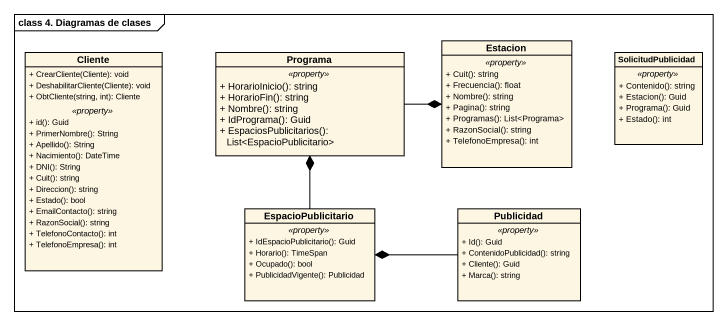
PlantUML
@startuml
mainframe class 4. Diagramas de clases
hide circle
hide empty members
skinparam classAttributeIconSize 0
class Cliente {
  + CrearCliente(Cliente): void
  + DeshabilitarCliente(Cliente): void
  + ObtCliente(string, int): Cliente
  .. <<property>> ..
  + id(): Guid
  + PrimerNombre(): String
  + Apellido(): String
  + Nacimiento(): DateTime
  + DNI(): String
  + Cuit(): string
  + Direccion(): string
  + Estado(): bool
  + EmailContacto(): string
  + RazonSocial(): string
  + TelefonoContacto(): int
  + TelefonoEmpresa(): int
}
class Programa {
  .. <<property>> ..
  + HorarioInicio(): string
  + HorarioFin(): string
  + Nombre(): string
  + IdPrograma(): Guid
  + EspaciosPublicitarios(): List<EspacioPublicitario>
}
class Estacion {
  .. <<property>> ..
  + Cuit(): string
  + Frecuencia(): float
  + Nombre(): string
  + Pagina(): string
  + Programas(): List<Programa>
  + RazonSocial(): string
  + TelefonoEmpresa(): int
}
class SolicitudPublicidad {
  .. <<property>> ..
  + Contenido(): string
  + Estacion(): Guid
  + Programa(): Guid
  + Estado(): int
}
class EspacioPublicitario {
  .. <<property>> ..
  + IdEspacioPublicitario(): Guid
  + Horario(): TimeSpan
  + Ocupado(): bool
  + PublicidadVigente(): Publicidad
}
class Publicidad {
  .. <<property>> ..
  + Id(): Guid
  + ContenidoPublicidad(): string
  + Cliente(): Guid
  + Marca(): string
}
Programa -right-* Estacion
EspacioPublicitario -up-* Programa
Publicidad -left-* EspacioPublicitario
@enduml
